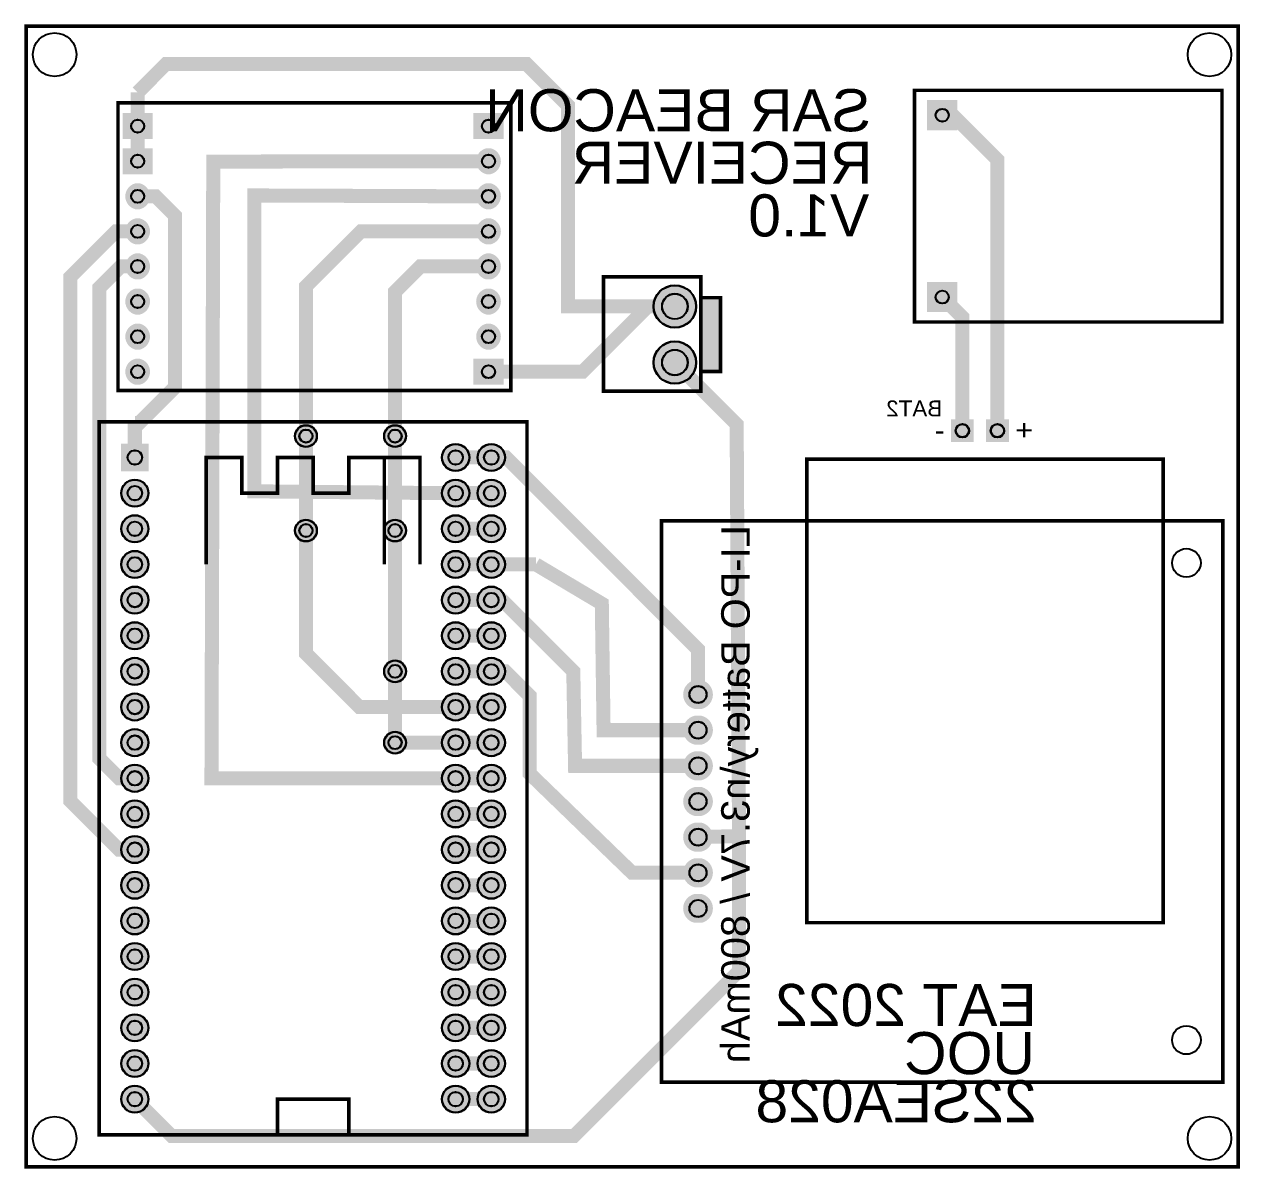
# Model space of a CAD drawing. Header units: millimetres. Extents: x 7.5 to 94.2, y -83.9 to -2.4.
import ezdxf

# ---------------------------------------------------------------- set-up
doc = ezdxf.new("R2010")
doc.units = ezdxf.units.MM
for name, color, linetype, true_color in [('BoardOutLine', 7, 'Continuous', 0xff00ff), ('BottomLayer', 7, 'Continuous', 0x0000ff), ('BottomSilkLayer', 7, 'Continuous', 0x66cc33), ('BottomSolderMaskLayer', 7, 'Continuous', 0xaa00ff), ('Document', 7, 'Continuous', 0xffffff), ('Multi-Layer', 7, 'Continuous', 0xc0c0c0), ('TopLayer', 7, 'Continuous', 0xff0000), ('TopSilkLayer', 7, 'Continuous', 0xffcc00), ('TopSolderMaskLayer', 7, 'Continuous', 0x800080)]:
    doc.layers.add(name, color=color, linetype=linetype, true_color=true_color)
doc.styles.get("Standard").update_dxf_attribs({"font": 'arial.ttf'})

msp = doc.modelspace()

# ---------------------------------------------------------------- hatches: boundary and pattern name
at = {"layer": 'BottomSolderMaskLayer'}
for points in [[(73.974, -7.815), (73.974, -9.965), (71.823, -9.965), (71.823, -7.815)], [(14.492, -8.74), (16.642, -8.74), (16.642, -10.59), (14.492, -10.59)], [(39.492, -8.74), (41.642, -8.74), (41.642, -10.59), (39.492, -10.59)], [(14.492, -11.24), (16.642, -11.24), (16.642, -13.09), (14.492, -13.09)], [(40.414, -13.091, -0.785398), (40.414, -11.24), (40.721, -11.24, -0.785398), (40.721, -13.091)], [(15.414, -15.59, -0.785398), (15.414, -13.74), (15.721, -13.74, -0.785398), (15.721, -15.59)], [(40.414, -15.59, -0.785398), (40.414, -13.74), (40.721, -13.74, -0.785398), (40.721, -15.59)], [(15.414, -18.091, -0.785398), (15.414, -16.24), (15.721, -16.24, -0.785398), (15.721, -18.091)], [(40.414, -18.091, -0.785398), (40.414, -16.24), (40.721, -16.24, -0.785398), (40.721, -18.091)], [(15.414, -20.59, -0.785398), (15.414, -18.74), (15.721, -18.74, -0.785398), (15.721, -20.59)], [(40.414, -20.59, -0.785398), (40.414, -18.74), (40.721, -18.74, -0.785398), (40.721, -20.59)], [(73.974, -20.769), (73.974, -22.919), (71.823, -22.919), (71.823, -20.769)], [(15.414, -23.091, -0.785398), (15.414, -21.24), (15.721, -21.24, -0.785398), (15.721, -23.091)], [(40.414, -23.091, -0.785398), (40.414, -21.24), (40.721, -21.24, -0.785398), (40.721, -23.091)], [(52.323, -22.511, 1), (55.373, -22.511, 1)], [(15.414, -25.59, -0.785398), (15.414, -23.74), (15.721, -23.74, -0.785398), (15.721, -25.59)], [(40.414, -25.59, -0.785398), (40.414, -23.74), (40.721, -23.74, -0.785398), (40.721, -25.59)], [(52.323, -26.511, 1), (55.373, -26.511, 1)], [(15.414, -28.091, -0.785398), (15.414, -26.24), (15.721, -26.24, -0.785398), (15.721, -28.091)], [(39.492, -26.24), (41.642, -26.24), (41.642, -28.09), (39.492, -28.09)], [(26.772, -31.75, 1), (28.346, -31.75, 1)], [(33.122, -31.75, 1), (34.696, -31.75, 1)], [(75.148, -32.182), (75.148, -30.556), (73.522, -30.556), (73.522, -32.182)], [(77.648, -32.182), (77.648, -30.556), (76.022, -30.556), (76.022, -32.182)], [(14.389, -32.296), (16.345, -32.296), (16.345, -34.252), (14.389, -34.252)], [(37.249, -33.274, 1), (39.205, -33.274, 1)], [(39.789, -33.274, 1), (41.745, -33.274, 1)], [(14.389, -35.814, 1), (16.345, -35.814, 1)], [(37.249, -35.814, 1), (39.205, -35.814, 1)], [(39.789, -35.814, 1), (41.745, -35.814, 1)], [(14.389, -38.354, 1), (16.345, -38.354, 1)], [(26.772, -38.481, 1), (28.346, -38.481, 1)], [(33.122, -38.481, 1), (34.696, -38.481, 1)], [(37.249, -38.354, 1), (39.205, -38.354, 1)], [(39.789, -38.354, 1), (41.745, -38.354, 1)], [(14.389, -40.894, 1), (16.345, -40.894, 1)], [(37.249, -40.894, 1), (39.205, -40.894, 1)], [(39.789, -40.894, 1), (41.745, -40.894, 1)], [(14.389, -43.434, 1), (16.345, -43.434, 1)], [(37.249, -43.434, 1), (39.205, -43.434, 1)], [(39.789, -43.434, 1), (41.745, -43.434, 1)], [(14.389, -45.974, 1), (16.345, -45.974, 1)], [(37.249, -45.974, 1), (39.205, -45.974, 1)], [(39.789, -45.974, 1), (41.745, -45.974, 1)], [(14.389, -48.514, 1), (16.345, -48.514, 1)], [(37.249, -48.514, 1), (39.205, -48.514, 1)], [(39.789, -48.514, 1), (41.745, -48.514, 1)], [(33.122, -48.514, 1), (34.696, -48.514, 1)], [(55.243, -51.191, -0.785398), (55.243, -49.14), (55.753, -49.14, -0.785398), (55.753, -51.191)], [(14.389, -51.054, 1), (16.345, -51.054, 1)], [(37.249, -51.054, 1), (39.205, -51.054, 1)], [(39.789, -51.054, 1), (41.745, -51.054, 1)], [(55.243, -53.731, -0.785398), (55.243, -51.68), (55.753, -51.68, -0.785398), (55.753, -53.731)], [(14.389, -53.594, 1), (16.345, -53.594, 1)], [(33.122, -53.594, 1), (34.696, -53.594, 1)], [(37.249, -53.594, 1), (39.205, -53.594, 1)], [(39.789, -53.594, 1), (41.745, -53.594, 1)], [(55.243, -56.271, -0.785398), (55.243, -54.22), (55.753, -54.22, -0.785398), (55.753, -56.271)], [(14.389, -56.134, 1), (16.345, -56.134, 1)], [(37.249, -56.134, 1), (39.205, -56.134, 1)], [(39.789, -56.134, 1), (41.745, -56.134, 1)], [(55.243, -58.811, -0.785398), (55.243, -56.76), (55.753, -56.76, -0.785398), (55.753, -58.811)], [(14.389, -58.674, 1), (16.345, -58.674, 1)], [(37.249, -58.674, 1), (39.205, -58.674, 1)], [(39.789, -58.674, 1), (41.745, -58.674, 1)], [(55.243, -61.351, -0.785398), (55.243, -59.3), (55.753, -59.3, -0.785398), (55.753, -61.351)], [(14.389, -61.214, 1), (16.345, -61.214, 1)], [(37.249, -61.214, 1), (39.205, -61.214, 1)], [(39.789, -61.214, 1), (41.745, -61.214, 1)], [(55.243, -63.891, -0.785398), (55.243, -61.84), (55.753, -61.84, -0.785398), (55.753, -63.891)], [(14.389, -63.754, 1), (16.345, -63.754, 1)], [(37.249, -63.754, 1), (39.205, -63.754, 1)], [(39.789, -63.754, 1), (41.745, -63.754, 1)], [(55.243, -66.431, -0.785398), (55.243, -64.38), (55.753, -64.38, -0.785398), (55.753, -66.431)], [(14.389, -66.294, 1), (16.345, -66.294, 1)], [(37.249, -66.294, 1), (39.205, -66.294, 1)], [(39.789, -66.294, 1), (41.745, -66.294, 1)], [(14.389, -68.834, 1), (16.345, -68.834, 1)], [(37.249, -68.834, 1), (39.205, -68.834, 1)], [(39.789, -68.834, 1), (41.745, -68.834, 1)], [(14.389, -71.374, 1), (16.345, -71.374, 1)], [(37.249, -71.374, 1), (39.205, -71.374, 1)], [(39.789, -71.374, 1), (41.745, -71.374, 1)], [(14.389, -73.914, 1), (16.345, -73.914, 1)], [(37.249, -73.914, 1), (39.205, -73.914, 1)], [(39.789, -73.914, 1), (41.745, -73.914, 1)], [(14.389, -76.454, 1), (16.345, -76.454, 1)], [(37.249, -76.454, 1), (39.205, -76.454, 1)], [(39.789, -76.454, 1), (41.745, -76.454, 1)], [(14.389, -78.994, 1), (16.345, -78.994, 1)], [(37.249, -78.994, 1), (39.205, -78.994, 1)], [(39.789, -78.994, 1), (41.745, -78.994, 1)]]:
    msp.add_hatch(color=256, dxfattribs=at).paths.add_polyline_path(points)
at = {"layer": 'Document'}
msp.add_hatch(color=256, dxfattribs=at).paths.add_polyline_path([(55.748, -21.911), (57.048, -21.911), (57.048, -27.111), (55.748, -27.111)])
at = {"layer": 'Multi-Layer'}
for points in [[(73.948, -7.84), (73.948, -9.94), (71.848, -9.94), (71.848, -7.84)], [(14.517, -8.765), (16.617, -8.765), (16.617, -10.565), (14.517, -10.565)], [(39.517, -8.765), (41.617, -8.765), (41.617, -10.565), (39.517, -10.565)], [(14.517, -11.265), (16.617, -11.265), (16.617, -13.065), (14.517, -13.065)], [(40.417, -13.065, -0.785398), (40.417, -11.265), (40.717, -11.265, -0.785398), (40.717, -13.065)], [(15.417, -15.565, -0.785398), (15.417, -13.765), (15.717, -13.765, -0.785398), (15.717, -15.565)], [(40.417, -15.565, -0.785398), (40.417, -13.765), (40.717, -13.765, -0.785398), (40.717, -15.565)], [(15.417, -18.065, -0.785398), (15.417, -16.265), (15.717, -16.265, -0.785398), (15.717, -18.065)], [(40.417, -18.065, -0.785398), (40.417, -16.265), (40.717, -16.265, -0.785398), (40.717, -18.065)], [(15.417, -20.565, -0.785398), (15.417, -18.765), (15.717, -18.765, -0.785398), (15.717, -20.565)], [(40.417, -20.565, -0.785398), (40.417, -18.765), (40.717, -18.765, -0.785398), (40.717, -20.565)], [(73.948, -20.794), (73.948, -22.894), (71.848, -22.894), (71.848, -20.794)], [(15.417, -23.065, -0.785398), (15.417, -21.265), (15.717, -21.265, -0.785398), (15.717, -23.065)], [(40.417, -23.065, -0.785398), (40.417, -21.265), (40.717, -21.265, -0.785398), (40.717, -23.065)], [(52.348, -22.511, 1), (55.348, -22.511, 1)], [(15.417, -25.565, -0.785398), (15.417, -23.765), (15.717, -23.765, -0.785398), (15.717, -25.565)], [(40.417, -25.565, -0.785398), (40.417, -23.765), (40.717, -23.765, -0.785398), (40.717, -25.565)], [(52.348, -26.511, 1), (55.348, -26.511, 1)], [(15.417, -28.065, -0.785398), (15.417, -26.265), (15.717, -26.265, -0.785398), (15.717, -28.065)], [(39.517, -26.265), (41.617, -26.265), (41.617, -28.065), (39.517, -28.065)], [(75.097, -32.131), (75.097, -30.607), (73.573, -30.607), (73.573, -32.131)], [(77.597, -32.131), (77.597, -30.607), (76.073, -30.607), (76.073, -32.131)], [(14.415, -32.322), (16.32, -32.322), (16.32, -34.227), (14.415, -34.227)], [(37.275, -33.274, 1), (39.18, -33.274, 1)], [(39.815, -33.274, 1), (41.72, -33.274, 1)], [(14.415, -35.814, 1), (16.32, -35.814, 1)], [(37.275, -35.814, 1), (39.18, -35.814, 1)], [(39.815, -35.814, 1), (41.72, -35.814, 1)], [(14.415, -38.354, 1), (16.32, -38.354, 1)], [(37.275, -38.354, 1), (39.18, -38.354, 1)], [(39.815, -38.354, 1), (41.72, -38.354, 1)], [(14.415, -40.894, 1), (16.32, -40.894, 1)], [(37.275, -40.894, 1), (39.18, -40.894, 1)], [(39.815, -40.894, 1), (41.72, -40.894, 1)], [(14.415, -43.434, 1), (16.32, -43.434, 1)], [(37.275, -43.434, 1), (39.18, -43.434, 1)], [(39.815, -43.434, 1), (41.72, -43.434, 1)], [(14.415, -45.974, 1), (16.32, -45.974, 1)], [(37.275, -45.974, 1), (39.18, -45.974, 1)], [(39.815, -45.974, 1), (41.72, -45.974, 1)], [(14.415, -48.514, 1), (16.32, -48.514, 1)], [(37.275, -48.514, 1), (39.18, -48.514, 1)], [(39.815, -48.514, 1), (41.72, -48.514, 1)], [(55.248, -51.165, -0.785398), (55.248, -49.165), (55.748, -49.165, -0.785398), (55.748, -51.165)], [(14.415, -51.054, 1), (16.32, -51.054, 1)], [(37.275, -51.054, 1), (39.18, -51.054, 1)], [(39.815, -51.054, 1), (41.72, -51.054, 1)], [(55.248, -53.705, -0.785398), (55.248, -51.705), (55.748, -51.705, -0.785398), (55.748, -53.705)], [(14.415, -53.594, 1), (16.32, -53.594, 1)], [(37.275, -53.594, 1), (39.18, -53.594, 1)], [(39.815, -53.594, 1), (41.72, -53.594, 1)], [(55.248, -56.245, -0.785398), (55.248, -54.245), (55.748, -54.245, -0.785398), (55.748, -56.245)], [(14.415, -56.134, 1), (16.32, -56.134, 1)], [(37.275, -56.134, 1), (39.18, -56.134, 1)], [(39.815, -56.134, 1), (41.72, -56.134, 1)], [(55.248, -58.785, -0.785398), (55.248, -56.785), (55.748, -56.785, -0.785398), (55.748, -58.785)], [(14.415, -58.674, 1), (16.32, -58.674, 1)], [(37.275, -58.674, 1), (39.18, -58.674, 1)], [(39.815, -58.674, 1), (41.72, -58.674, 1)], [(55.248, -61.325, -0.785398), (55.248, -59.325), (55.748, -59.325, -0.785398), (55.748, -61.325)], [(14.415, -61.214, 1), (16.32, -61.214, 1)], [(37.275, -61.214, 1), (39.18, -61.214, 1)], [(39.815, -61.214, 1), (41.72, -61.214, 1)], [(55.248, -63.865, -0.785398), (55.248, -61.865), (55.748, -61.865, -0.785398), (55.748, -63.865)], [(14.415, -63.754, 1), (16.32, -63.754, 1)], [(37.275, -63.754, 1), (39.18, -63.754, 1)], [(39.815, -63.754, 1), (41.72, -63.754, 1)], [(55.248, -66.405, -0.785398), (55.248, -64.405), (55.748, -64.405, -0.785398), (55.748, -66.405)], [(14.415, -66.294, 1), (16.32, -66.294, 1)], [(37.275, -66.294, 1), (39.18, -66.294, 1)], [(39.815, -66.294, 1), (41.72, -66.294, 1)], [(14.415, -68.834, 1), (16.32, -68.834, 1)], [(37.275, -68.834, 1), (39.18, -68.834, 1)], [(39.815, -68.834, 1), (41.72, -68.834, 1)], [(14.415, -71.374, 1), (16.32, -71.374, 1)], [(37.275, -71.374, 1), (39.18, -71.374, 1)], [(39.815, -71.374, 1), (41.72, -71.374, 1)], [(14.415, -73.914, 1), (16.32, -73.914, 1)], [(37.275, -73.914, 1), (39.18, -73.914, 1)], [(39.815, -73.914, 1), (41.72, -73.914, 1)], [(14.415, -76.454, 1), (16.32, -76.454, 1)], [(37.275, -76.454, 1), (39.18, -76.454, 1)], [(39.815, -76.454, 1), (41.72, -76.454, 1)], [(14.415, -78.994, 1), (16.32, -78.994, 1)], [(37.275, -78.994, 1), (39.18, -78.994, 1)], [(39.815, -78.994, 1), (41.72, -78.994, 1)]]:
    msp.add_hatch(color=256, dxfattribs=at).paths.add_polyline_path(points)
at = {"layer": 'TopSolderMaskLayer'}
for points in [[(73.974, -7.815), (73.974, -9.965), (71.823, -9.965), (71.823, -7.815)], [(14.492, -8.74), (16.642, -8.74), (16.642, -10.59), (14.492, -10.59)], [(39.492, -8.74), (41.642, -8.74), (41.642, -10.59), (39.492, -10.59)], [(14.492, -11.24), (16.642, -11.24), (16.642, -13.09), (14.492, -13.09)], [(40.414, -13.091, -0.785398), (40.414, -11.24), (40.721, -11.24, -0.785398), (40.721, -13.091)], [(15.414, -15.59, -0.785398), (15.414, -13.74), (15.721, -13.74, -0.785398), (15.721, -15.59)], [(40.414, -15.59, -0.785398), (40.414, -13.74), (40.721, -13.74, -0.785398), (40.721, -15.59)], [(15.414, -18.091, -0.785398), (15.414, -16.24), (15.721, -16.24, -0.785398), (15.721, -18.091)], [(40.414, -18.091, -0.785398), (40.414, -16.24), (40.721, -16.24, -0.785398), (40.721, -18.091)], [(15.414, -20.59, -0.785398), (15.414, -18.74), (15.721, -18.74, -0.785398), (15.721, -20.59)], [(40.414, -20.59, -0.785398), (40.414, -18.74), (40.721, -18.74, -0.785398), (40.721, -20.59)], [(73.974, -20.769), (73.974, -22.919), (71.823, -22.919), (71.823, -20.769)], [(15.414, -23.091, -0.785398), (15.414, -21.24), (15.721, -21.24, -0.785398), (15.721, -23.091)], [(40.414, -23.091, -0.785398), (40.414, -21.24), (40.721, -21.24, -0.785398), (40.721, -23.091)], [(52.323, -22.511, 1), (55.373, -22.511, 1)], [(15.414, -25.59, -0.785398), (15.414, -23.74), (15.721, -23.74, -0.785398), (15.721, -25.59)], [(40.414, -25.59, -0.785398), (40.414, -23.74), (40.721, -23.74, -0.785398), (40.721, -25.59)], [(52.323, -26.511, 1), (55.373, -26.511, 1)], [(15.414, -28.091, -0.785398), (15.414, -26.24), (15.721, -26.24, -0.785398), (15.721, -28.091)], [(39.492, -26.24), (41.642, -26.24), (41.642, -28.09), (39.492, -28.09)], [(26.772, -31.75, 1), (28.346, -31.75, 1)], [(33.122, -31.75, 1), (34.696, -31.75, 1)], [(75.148, -32.182), (75.148, -30.556), (73.522, -30.556), (73.522, -32.182)], [(77.648, -32.182), (77.648, -30.556), (76.022, -30.556), (76.022, -32.182)], [(14.389, -32.296), (16.345, -32.296), (16.345, -34.252), (14.389, -34.252)], [(37.249, -33.274, 1), (39.205, -33.274, 1)], [(39.789, -33.274, 1), (41.745, -33.274, 1)], [(14.389, -35.814, 1), (16.345, -35.814, 1)], [(37.249, -35.814, 1), (39.205, -35.814, 1)], [(39.789, -35.814, 1), (41.745, -35.814, 1)], [(14.389, -38.354, 1), (16.345, -38.354, 1)], [(26.772, -38.481, 1), (28.346, -38.481, 1)], [(33.122, -38.481, 1), (34.696, -38.481, 1)], [(37.249, -38.354, 1), (39.205, -38.354, 1)], [(39.789, -38.354, 1), (41.745, -38.354, 1)], [(14.389, -40.894, 1), (16.345, -40.894, 1)], [(37.249, -40.894, 1), (39.205, -40.894, 1)], [(39.789, -40.894, 1), (41.745, -40.894, 1)], [(14.389, -43.434, 1), (16.345, -43.434, 1)], [(37.249, -43.434, 1), (39.205, -43.434, 1)], [(39.789, -43.434, 1), (41.745, -43.434, 1)], [(14.389, -45.974, 1), (16.345, -45.974, 1)], [(37.249, -45.974, 1), (39.205, -45.974, 1)], [(39.789, -45.974, 1), (41.745, -45.974, 1)], [(14.389, -48.514, 1), (16.345, -48.514, 1)], [(37.249, -48.514, 1), (39.205, -48.514, 1)], [(39.789, -48.514, 1), (41.745, -48.514, 1)], [(33.122, -48.514, 1), (34.696, -48.514, 1)], [(55.243, -51.191, -0.785398), (55.243, -49.14), (55.753, -49.14, -0.785398), (55.753, -51.191)], [(14.389, -51.054, 1), (16.345, -51.054, 1)], [(37.249, -51.054, 1), (39.205, -51.054, 1)], [(39.789, -51.054, 1), (41.745, -51.054, 1)], [(55.243, -53.731, -0.785398), (55.243, -51.68), (55.753, -51.68, -0.785398), (55.753, -53.731)], [(14.389, -53.594, 1), (16.345, -53.594, 1)], [(33.122, -53.594, 1), (34.696, -53.594, 1)], [(37.249, -53.594, 1), (39.205, -53.594, 1)], [(39.789, -53.594, 1), (41.745, -53.594, 1)], [(55.243, -56.271, -0.785398), (55.243, -54.22), (55.753, -54.22, -0.785398), (55.753, -56.271)], [(14.389, -56.134, 1), (16.345, -56.134, 1)], [(37.249, -56.134, 1), (39.205, -56.134, 1)], [(39.789, -56.134, 1), (41.745, -56.134, 1)], [(55.243, -58.811, -0.785398), (55.243, -56.76), (55.753, -56.76, -0.785398), (55.753, -58.811)], [(14.389, -58.674, 1), (16.345, -58.674, 1)], [(37.249, -58.674, 1), (39.205, -58.674, 1)], [(39.789, -58.674, 1), (41.745, -58.674, 1)], [(55.243, -61.351, -0.785398), (55.243, -59.3), (55.753, -59.3, -0.785398), (55.753, -61.351)], [(14.389, -61.214, 1), (16.345, -61.214, 1)], [(37.249, -61.214, 1), (39.205, -61.214, 1)], [(39.789, -61.214, 1), (41.745, -61.214, 1)], [(55.243, -63.891, -0.785398), (55.243, -61.84), (55.753, -61.84, -0.785398), (55.753, -63.891)], [(14.389, -63.754, 1), (16.345, -63.754, 1)], [(37.249, -63.754, 1), (39.205, -63.754, 1)], [(39.789, -63.754, 1), (41.745, -63.754, 1)], [(55.243, -66.431, -0.785398), (55.243, -64.38), (55.753, -64.38, -0.785398), (55.753, -66.431)], [(14.389, -66.294, 1), (16.345, -66.294, 1)], [(37.249, -66.294, 1), (39.205, -66.294, 1)], [(39.789, -66.294, 1), (41.745, -66.294, 1)], [(14.389, -68.834, 1), (16.345, -68.834, 1)], [(37.249, -68.834, 1), (39.205, -68.834, 1)], [(39.789, -68.834, 1), (41.745, -68.834, 1)], [(14.389, -71.374, 1), (16.345, -71.374, 1)], [(37.249, -71.374, 1), (39.205, -71.374, 1)], [(39.789, -71.374, 1), (41.745, -71.374, 1)], [(14.389, -73.914, 1), (16.345, -73.914, 1)], [(37.249, -73.914, 1), (39.205, -73.914, 1)], [(39.789, -73.914, 1), (41.745, -73.914, 1)], [(14.389, -76.454, 1), (16.345, -76.454, 1)], [(37.249, -76.454, 1), (39.205, -76.454, 1)], [(39.789, -76.454, 1), (41.745, -76.454, 1)], [(14.389, -78.994, 1), (16.345, -78.994, 1)], [(37.249, -78.994, 1), (39.205, -78.994, 1)], [(39.789, -78.994, 1), (41.745, -78.994, 1)]]:
    msp.add_hatch(color=256, dxfattribs=at).paths.add_polyline_path(points)

# ---------------------------------------------------------------- linework, layer by layer
at = {"layer": 'BoardOutLine', "const_width": 0.254}
msp.add_lwpolyline([(7.62, -83.82), (93.98, -83.82), (93.98, -5.08), (93.98, -2.54), (7.62, -2.54), (7.62, -83.82)], close=True, dxfattribs=at)
at = {"layer": 'BottomLayer', "const_width": 1}
for points in [[(51.928, -22.512), (46.228, -22.512), (46.228, -8.186), (43.274, -5.232), (17.597, -5.232), (15.568, -7.264)], [(15.567, -9.665), (15.567, -7.264)], [(72.898, -8.89), (73.66, -8.89), (76.835, -12.065), (76.835, -31.369)], [(15.567, -9.665), (15.567, -12.165)], [(38.227, -56.134), (37.204, -56.134), (20.828, -56.134), (20.955, -12.192), (38.672, -12.164), (40.566, -12.164)], [(15.567, -14.665), (16.843, -14.665), (18.238, -16.059), (18.238, -28.257), (15.674, -30.821), (15.367, -30.821)], [(40.566, -14.666), (39.19, -14.666), (23.876, -14.605), (23.876, -35.687), (37.257, -35.814), (38.227, -35.814)], [(15.367, -61.214), (14.236, -61.214), (10.776, -57.754), (10.776, -20.407), (14.018, -17.165), (15.567, -17.165)], [(40.567, -17.165), (31.476, -17.165), (27.559, -21.082), (27.559, -31.75)], [(15.567, -19.665), (14.352, -19.665), (12.845, -21.172), (12.845, -54.729), (14.25, -56.134), (15.367, -56.134)], [(40.567, -19.665), (35.707, -19.665), (33.909, -21.463), (33.909, -31.75)], [(72.898, -21.844), (74.335, -23.281), (74.335, -31.369)], [(40.567, -27.165), (47.274, -27.165), (51.928, -22.511)], [(53.848, -22.511), (51.928, -22.511)], [(55.498, -60.325), (58.42, -60.249), (58.25, -30.913), (53.848, -26.511)], [(15.367, -33.274), (15.367, -30.821)], [(38.227, -33.274), (40.767, -33.274)], [(40.767, -33.274), (41.819, -33.274), (55.498, -46.953), (55.499, -50.165)], [(40.767, -35.814), (38.227, -35.814)], [(27.559, -38.481), (27.559, -47.244), (31.369, -51.054), (38.227, -51.054)], [(33.909, -38.481), (33.909, -48.514)], [(38.227, -38.354), (40.767, -38.354)], [(38.227, -40.894), (40.767, -40.894)], [(40.767, -40.894), (43.942, -40.894)], [(43.942, -40.894), (48.641, -43.688), (48.768, -52.705), (55.499, -52.705)], [(38.227, -43.434), (40.767, -43.434)], [(40.767, -43.434), (41.529, -43.434), (46.609, -48.514), (46.736, -55.245), (51.689, -55.245), (55.499, -55.245)], [(38.227, -45.974), (40.767, -45.974)], [(40.767, -48.514), (38.227, -48.514)], [(55.499, -62.865), (50.8, -62.865), (43.508, -55.807), (43.508, -50.259), (41.763, -48.514), (40.767, -48.514)], [(40.767, -51.054), (38.227, -51.054)], [(33.909, -53.594), (38.227, -53.594)], [(40.767, -53.594), (38.227, -53.594)], [(40.767, -56.134), (38.227, -56.134)], [(58.42, -57.785), (58.408, -62.875), (58.408, -69.871), (46.668, -81.612), (17.985, -81.612), (15.367, -78.994)], [(38.227, -58.674), (40.767, -58.674)], [(38.227, -61.214), (40.767, -61.214)], [(38.227, -63.754), (40.767, -63.754)], [(38.227, -66.294), (40.767, -66.294)], [(38.227, -68.834), (40.767, -68.834)], [(38.227, -71.374), (40.767, -71.374)], [(38.227, -73.914), (40.767, -73.914)], [(38.227, -76.454), (40.767, -76.454)], [(38.227, -78.994), (40.767, -78.994)]]:
    msp.add_lwpolyline(points, dxfattribs=at)
at = {"layer": 'BottomSilkLayer', "const_width": 0.254}
msp.add_lwpolyline([(88.646, -33.401), (63.246, -33.401), (63.246, -66.421), (88.646, -66.421), (88.646, -33.401)], close=True, dxfattribs=at)
at = {"layer": 'BottomSolderMaskLayer'}
for centre, radius in [((72.898, -8.89), 0.468), ((15.567, -9.665), 0.468), ((40.567, -9.665), 0.468), ((15.567, -12.165), 0.468), ((40.567, -12.165), 0.468), ((15.567, -14.665), 0.468), ((40.567, -14.665), 0.468), ((15.567, -17.165), 0.468), ((40.567, -17.165), 0.468), ((15.567, -19.665), 0.468), ((40.567, -19.665), 0.468), ((53.848, -22.511), 1.525), ((53.848, -22.511), 0.915), ((72.898, -21.844), 0.468), ((15.567, -22.165), 0.468), ((40.567, -22.165), 0.468), ((15.567, -24.665), 0.468), ((40.567, -24.665), 0.468), ((53.848, -26.511), 1.525), ((53.848, -26.511), 0.915), ((15.567, -27.165), 0.468), ((40.567, -27.165), 0.468), ((27.559, -31.75), 0.787), ((33.909, -31.75), 0.787), ((74.335, -31.369), 0.488), ((76.835, -31.369), 0.488), ((27.559, -31.75), 0.472), ((33.909, -31.75), 0.472), ((15.367, -33.274), 0.522), ((38.227, -33.274), 0.978), ((38.227, -33.274), 0.522), ((40.767, -33.274), 0.978), ((40.767, -33.274), 0.522), ((15.367, -35.814), 0.978), ((15.367, -35.814), 0.522), ((38.227, -35.814), 0.978), ((38.227, -35.814), 0.522), ((40.767, -35.814), 0.978), ((40.767, -35.814), 0.522), ((15.367, -38.354), 0.978), ((15.367, -38.354), 0.522), ((27.559, -38.481), 0.787), ((27.559, -38.481), 0.472), ((33.909, -38.481), 0.787), ((33.909, -38.481), 0.472), ((38.227, -38.354), 0.978), ((38.227, -38.354), 0.522), ((40.767, -38.354), 0.978), ((40.767, -38.354), 0.522), ((15.367, -40.894), 0.978), ((15.367, -40.894), 0.522), ((38.227, -40.894), 0.978), ((38.227, -40.894), 0.522), ((40.767, -40.894), 0.978), ((40.767, -40.894), 0.522), ((15.367, -43.434), 0.978), ((38.227, -43.434), 0.978), ((40.767, -43.434), 0.978), ((15.367, -43.434), 0.522), ((38.227, -43.434), 0.522), ((40.767, -43.434), 0.522), ((15.367, -45.974), 0.978), ((38.227, -45.974), 0.978), ((40.767, -45.974), 0.978), ((15.367, -45.974), 0.522), ((38.227, -45.974), 0.522), ((40.767, -45.974), 0.522), ((15.367, -48.514), 0.978), ((38.227, -48.514), 0.978), ((40.767, -48.514), 0.978), ((15.367, -48.514), 0.522), ((33.909, -48.514), 0.787), ((33.909, -48.514), 0.472), ((38.227, -48.514), 0.522), ((40.767, -48.514), 0.522), ((15.367, -51.054), 0.978), ((38.227, -51.054), 0.978), ((40.767, -51.054), 0.978), ((55.498, -50.165), 0.612), ((15.367, -51.054), 0.522), ((38.227, -51.054), 0.522), ((40.767, -51.054), 0.522), ((15.367, -53.594), 0.978), ((33.909, -53.594), 0.787), ((38.227, -53.594), 0.978), ((40.767, -53.594), 0.978), ((55.498, -52.705), 0.612), ((15.367, -53.594), 0.522), ((33.909, -53.594), 0.472), ((38.227, -53.594), 0.522), ((40.767, -53.594), 0.522), ((55.498, -55.245), 0.612), ((15.367, -56.134), 0.978), ((38.227, -56.134), 0.978), ((40.767, -56.134), 0.978), ((15.367, -56.134), 0.522), ((38.227, -56.134), 0.522), ((40.767, -56.134), 0.522), ((55.498, -57.785), 0.612), ((15.367, -58.674), 0.978), ((38.227, -58.674), 0.978), ((40.767, -58.674), 0.978), ((15.367, -58.674), 0.522), ((38.227, -58.674), 0.522), ((40.767, -58.674), 0.522), ((55.498, -60.325), 0.612), ((15.367, -61.214), 0.978), ((15.367, -61.214), 0.522), ((38.227, -61.214), 0.978), ((38.227, -61.214), 0.522), ((40.767, -61.214), 0.978), ((40.767, -61.214), 0.522), ((55.498, -62.865), 0.612), ((15.367, -63.754), 0.978), ((15.367, -63.754), 0.522), ((38.227, -63.754), 0.978), ((38.227, -63.754), 0.522), ((40.767, -63.754), 0.978), ((40.767, -63.754), 0.522), ((55.498, -65.405), 0.612), ((15.367, -66.294), 0.978), ((15.367, -66.294), 0.522), ((38.227, -66.294), 0.978), ((38.227, -66.294), 0.522), ((40.767, -66.294), 0.978), ((40.767, -66.294), 0.522), ((15.367, -68.834), 0.978), ((15.367, -68.834), 0.522), ((38.227, -68.834), 0.978), ((38.227, -68.834), 0.522), ((40.767, -68.834), 0.978), ((40.767, -68.834), 0.522), ((15.367, -71.374), 0.978), ((15.367, -71.374), 0.522), ((38.227, -71.374), 0.978), ((38.227, -71.374), 0.522), ((40.767, -71.374), 0.978), ((40.767, -71.374), 0.522), ((15.367, -73.914), 0.978), ((15.367, -73.914), 0.522), ((38.227, -73.914), 0.978), ((38.227, -73.914), 0.522), ((40.767, -73.914), 0.978), ((40.767, -73.914), 0.522), ((15.367, -76.454), 0.978), ((15.367, -76.454), 0.522), ((38.227, -76.454), 0.978), ((38.227, -76.454), 0.522), ((40.767, -76.454), 0.978), ((40.767, -76.454), 0.522), ((15.367, -78.994), 0.978), ((38.227, -78.994), 0.978), ((40.767, -78.994), 0.978), ((15.367, -78.994), 0.522), ((38.227, -78.994), 0.522), ((40.767, -78.994), 0.522)]:
    msp.add_circle(centre, radius, dxfattribs=at)
at = {"layer": 'Multi-Layer'}
for centre, radius in [((9.652, -4.572), 1.55), ((91.948, -4.572), 1.55), ((72.898, -8.89), 0.457), ((15.567, -9.665), 0.457), ((40.567, -9.665), 0.457), ((15.567, -12.165), 0.457), ((40.567, -12.165), 0.457), ((15.567, -14.665), 0.457), ((40.567, -14.665), 0.457), ((15.567, -17.165), 0.457), ((40.567, -17.165), 0.457), ((15.567, -19.665), 0.457), ((40.567, -19.665), 0.457), ((53.848, -22.511), 1.5), ((53.848, -22.511), 0.9), ((72.898, -21.844), 0.457), ((15.567, -22.165), 0.457), ((40.567, -22.165), 0.457), ((15.567, -24.665), 0.457), ((40.567, -24.665), 0.457), ((53.848, -26.511), 1.5), ((53.848, -26.511), 0.9), ((15.567, -27.165), 0.457), ((40.567, -27.165), 0.457), ((27.559, -31.75), 0.762), ((33.909, -31.75), 0.762), ((74.335, -31.369), 0.457), ((76.835, -31.369), 0.457), ((27.559, -31.75), 0.457), ((33.909, -31.75), 0.457), ((15.367, -33.274), 0.508), ((38.227, -33.274), 0.953), ((38.227, -33.274), 0.508), ((40.767, -33.274), 0.953), ((40.767, -33.274), 0.508), ((15.367, -35.814), 0.953), ((15.367, -35.814), 0.508), ((38.227, -35.814), 0.953), ((38.227, -35.814), 0.508), ((40.767, -35.814), 0.953), ((40.767, -35.814), 0.508), ((15.367, -38.354), 0.953), ((15.367, -38.354), 0.508), ((27.559, -38.481), 0.762), ((27.559, -38.481), 0.457), ((33.909, -38.481), 0.762), ((33.909, -38.481), 0.457), ((38.227, -38.354), 0.953), ((38.227, -38.354), 0.508), ((40.767, -38.354), 0.953), ((40.767, -38.354), 0.508), ((90.298, -40.785), 1.016), ((15.367, -40.894), 0.953), ((15.367, -40.894), 0.508), ((38.227, -40.894), 0.953), ((38.227, -40.894), 0.508), ((40.767, -40.894), 0.953), ((40.767, -40.894), 0.508), ((15.367, -43.434), 0.953), ((38.227, -43.434), 0.953), ((40.767, -43.434), 0.953), ((15.367, -43.434), 0.508), ((38.227, -43.434), 0.508), ((40.767, -43.434), 0.508), ((15.367, -45.974), 0.953), ((38.227, -45.974), 0.953), ((40.767, -45.974), 0.953), ((15.367, -45.974), 0.508), ((38.227, -45.974), 0.508), ((40.767, -45.974), 0.508), ((15.367, -48.514), 0.953), ((38.227, -48.514), 0.953), ((40.767, -48.514), 0.953), ((15.367, -48.514), 0.508), ((33.909, -48.514), 0.762), ((33.909, -48.514), 0.457), ((38.227, -48.514), 0.508), ((40.767, -48.514), 0.508), ((15.367, -51.054), 0.953), ((38.227, -51.054), 0.953), ((40.767, -51.054), 0.953), ((55.498, -50.165), 0.6), ((15.367, -51.054), 0.508), ((38.227, -51.054), 0.508), ((40.767, -51.054), 0.508), ((15.367, -53.594), 0.953), ((33.909, -53.594), 0.762), ((38.227, -53.594), 0.953), ((40.767, -53.594), 0.953), ((55.498, -52.705), 0.6), ((15.367, -53.594), 0.508), ((33.909, -53.594), 0.457), ((38.227, -53.594), 0.508), ((40.767, -53.594), 0.508), ((55.498, -55.245), 0.6), ((15.367, -56.134), 0.953), ((38.227, -56.134), 0.953), ((40.767, -56.134), 0.953), ((15.367, -56.134), 0.508), ((38.227, -56.134), 0.508), ((40.767, -56.134), 0.508), ((55.498, -57.785), 0.6), ((15.367, -58.674), 0.953), ((38.227, -58.674), 0.953), ((40.767, -58.674), 0.953), ((15.367, -58.674), 0.508), ((38.227, -58.674), 0.508), ((40.767, -58.674), 0.508), ((55.498, -60.325), 0.6), ((15.367, -61.214), 0.953), ((15.367, -61.214), 0.508), ((38.227, -61.214), 0.953), ((38.227, -61.214), 0.508), ((40.767, -61.214), 0.953), ((40.767, -61.214), 0.508), ((55.498, -62.865), 0.6), ((15.367, -63.754), 0.953), ((15.367, -63.754), 0.508), ((38.227, -63.754), 0.953), ((38.227, -63.754), 0.508), ((40.767, -63.754), 0.953), ((40.767, -63.754), 0.508), ((55.498, -65.405), 0.6), ((15.367, -66.294), 0.953), ((15.367, -66.294), 0.508), ((38.227, -66.294), 0.953), ((38.227, -66.294), 0.508), ((40.767, -66.294), 0.953), ((40.767, -66.294), 0.508), ((15.367, -68.834), 0.953), ((15.367, -68.834), 0.508), ((38.227, -68.834), 0.953), ((38.227, -68.834), 0.508), ((40.767, -68.834), 0.953), ((40.767, -68.834), 0.508), ((15.367, -71.374), 0.953), ((15.367, -71.374), 0.508), ((38.227, -71.374), 0.953), ((38.227, -71.374), 0.508), ((40.767, -71.374), 0.953), ((40.767, -71.374), 0.508), ((15.367, -73.914), 0.953), ((15.367, -73.914), 0.508), ((38.227, -73.914), 0.953), ((38.227, -73.914), 0.508), ((40.767, -73.914), 0.953), ((40.767, -73.914), 0.508), ((90.298, -74.785), 1.016), ((15.367, -76.454), 0.953), ((15.367, -76.454), 0.508), ((38.227, -76.454), 0.953), ((38.227, -76.454), 0.508), ((40.767, -76.454), 0.953), ((40.767, -76.454), 0.508), ((15.367, -78.994), 0.953), ((38.227, -78.994), 0.953), ((40.767, -78.994), 0.953), ((15.367, -78.994), 0.508), ((38.227, -78.994), 0.508), ((40.767, -78.994), 0.508), ((9.652, -81.788), 1.55), ((91.948, -81.788), 1.55)]:
    msp.add_circle(centre, radius, dxfattribs=at)
at = {"layer": 'TopLayer', "const_width": 1}
for points in [[(27.559, -31.75), (27.559, -38.481)], [(33.909, -31.75), (33.909, -38.481)], [(33.909, -48.514), (33.909, -53.594)]]:
    msp.add_lwpolyline(points, dxfattribs=at)
at = {"layer": 'TopSilkLayer', "const_width": 0.254}
for points in [[(92.837, -7.112), (92.837, -23.622), (70.93, -23.622), (70.93, -7.112), (92.837, -7.112)], [(14.164, -8.001), (42.164, -8.001), (42.164, -28.501), (14.164, -28.501), (14.164, -8.001)], [(48.768, -28.551), (48.768, -20.411), (55.698, -20.411), (55.698, -28.551), (48.768, -28.551)], [(12.827, -30.734), (43.307, -30.734), (43.307, -81.534), (12.827, -81.534), (12.827, -30.734)], [(52.898, -37.785), (92.898, -37.785), (92.898, -77.785), (52.898, -77.785), (52.898, -37.785)], [(25.527, -78.994), (30.607, -78.994), (30.607, -81.534), (25.527, -81.534), (25.527, -78.994)]]:
    msp.add_lwpolyline(points, close=True, dxfattribs=at)
for points in [[(55.728, -27.141), (57.098, -27.141), (57.098, -21.891), (55.768, -21.891)], [(20.447, -40.894), (20.447, -33.274), (22.987, -33.274), (22.987, -35.814), (25.527, -35.814), (25.527, -33.274), (28.067, -33.274), (28.067, -35.814), (30.607, -35.814), (30.607, -33.274), (35.687, -33.274), (35.687, -40.894), (35.687, -33.274), (33.147, -33.274), (33.147, -40.894)]]:
    msp.add_lwpolyline(points, dxfattribs=at)
at = {"layer": 'TopSolderMaskLayer'}
for centre, radius in [((72.898, -8.89), 0.468), ((15.567, -9.665), 0.468), ((40.567, -9.665), 0.468), ((15.567, -12.165), 0.468), ((40.567, -12.165), 0.468), ((15.567, -14.665), 0.468), ((40.567, -14.665), 0.468), ((15.567, -17.165), 0.468), ((40.567, -17.165), 0.468), ((15.567, -19.665), 0.468), ((40.567, -19.665), 0.468), ((53.848, -22.511), 1.525), ((53.848, -22.511), 0.915), ((72.898, -21.844), 0.468), ((15.567, -22.165), 0.468), ((40.567, -22.165), 0.468), ((15.567, -24.665), 0.468), ((40.567, -24.665), 0.468), ((53.848, -26.511), 1.525), ((53.848, -26.511), 0.915), ((15.567, -27.165), 0.468), ((40.567, -27.165), 0.468), ((27.559, -31.75), 0.787), ((33.909, -31.75), 0.787), ((74.335, -31.369), 0.488), ((76.835, -31.369), 0.488), ((27.559, -31.75), 0.472), ((33.909, -31.75), 0.472), ((15.367, -33.274), 0.522), ((38.227, -33.274), 0.978), ((38.227, -33.274), 0.522), ((40.767, -33.274), 0.978), ((40.767, -33.274), 0.522), ((15.367, -35.814), 0.978), ((15.367, -35.814), 0.522), ((38.227, -35.814), 0.978), ((38.227, -35.814), 0.522), ((40.767, -35.814), 0.978), ((40.767, -35.814), 0.522), ((15.367, -38.354), 0.978), ((15.367, -38.354), 0.522), ((27.559, -38.481), 0.787), ((27.559, -38.481), 0.472), ((33.909, -38.481), 0.787), ((33.909, -38.481), 0.472), ((38.227, -38.354), 0.978), ((38.227, -38.354), 0.522), ((40.767, -38.354), 0.978), ((40.767, -38.354), 0.522), ((15.367, -40.894), 0.978), ((15.367, -40.894), 0.522), ((38.227, -40.894), 0.978), ((38.227, -40.894), 0.522), ((40.767, -40.894), 0.978), ((40.767, -40.894), 0.522), ((15.367, -43.434), 0.978), ((38.227, -43.434), 0.978), ((40.767, -43.434), 0.978), ((15.367, -43.434), 0.522), ((38.227, -43.434), 0.522), ((40.767, -43.434), 0.522), ((15.367, -45.974), 0.978), ((38.227, -45.974), 0.978), ((40.767, -45.974), 0.978), ((15.367, -45.974), 0.522), ((38.227, -45.974), 0.522), ((40.767, -45.974), 0.522), ((15.367, -48.514), 0.978), ((38.227, -48.514), 0.978), ((40.767, -48.514), 0.978), ((15.367, -48.514), 0.522), ((33.909, -48.514), 0.787), ((33.909, -48.514), 0.472), ((38.227, -48.514), 0.522), ((40.767, -48.514), 0.522), ((15.367, -51.054), 0.978), ((38.227, -51.054), 0.978), ((40.767, -51.054), 0.978), ((55.498, -50.165), 0.612), ((15.367, -51.054), 0.522), ((38.227, -51.054), 0.522), ((40.767, -51.054), 0.522), ((15.367, -53.594), 0.978), ((33.909, -53.594), 0.787), ((38.227, -53.594), 0.978), ((40.767, -53.594), 0.978), ((55.498, -52.705), 0.612), ((15.367, -53.594), 0.522), ((33.909, -53.594), 0.472), ((38.227, -53.594), 0.522), ((40.767, -53.594), 0.522), ((55.498, -55.245), 0.612), ((15.367, -56.134), 0.978), ((38.227, -56.134), 0.978), ((40.767, -56.134), 0.978), ((15.367, -56.134), 0.522), ((38.227, -56.134), 0.522), ((40.767, -56.134), 0.522), ((55.498, -57.785), 0.612), ((15.367, -58.674), 0.978), ((38.227, -58.674), 0.978), ((40.767, -58.674), 0.978), ((15.367, -58.674), 0.522), ((38.227, -58.674), 0.522), ((40.767, -58.674), 0.522), ((55.498, -60.325), 0.612), ((15.367, -61.214), 0.978), ((15.367, -61.214), 0.522), ((38.227, -61.214), 0.978), ((38.227, -61.214), 0.522), ((40.767, -61.214), 0.978), ((40.767, -61.214), 0.522), ((55.498, -62.865), 0.612), ((15.367, -63.754), 0.978), ((15.367, -63.754), 0.522), ((38.227, -63.754), 0.978), ((38.227, -63.754), 0.522), ((40.767, -63.754), 0.978), ((40.767, -63.754), 0.522), ((55.498, -65.405), 0.612), ((15.367, -66.294), 0.978), ((15.367, -66.294), 0.522), ((38.227, -66.294), 0.978), ((38.227, -66.294), 0.522), ((40.767, -66.294), 0.978), ((40.767, -66.294), 0.522), ((15.367, -68.834), 0.978), ((15.367, -68.834), 0.522), ((38.227, -68.834), 0.978), ((38.227, -68.834), 0.522), ((40.767, -68.834), 0.978), ((40.767, -68.834), 0.522), ((15.367, -71.374), 0.978), ((15.367, -71.374), 0.522), ((38.227, -71.374), 0.978), ((38.227, -71.374), 0.522), ((40.767, -71.374), 0.978), ((40.767, -71.374), 0.522), ((15.367, -73.914), 0.978), ((15.367, -73.914), 0.522), ((38.227, -73.914), 0.978), ((38.227, -73.914), 0.522), ((40.767, -73.914), 0.978), ((40.767, -73.914), 0.522), ((15.367, -76.454), 0.978), ((15.367, -76.454), 0.522), ((38.227, -76.454), 0.978), ((38.227, -76.454), 0.522), ((40.767, -76.454), 0.978), ((40.767, -76.454), 0.522), ((15.367, -78.994), 0.978), ((38.227, -78.994), 0.978), ((40.767, -78.994), 0.978), ((15.367, -78.994), 0.522), ((38.227, -78.994), 0.522), ((40.767, -78.994), 0.522)]:
    msp.add_circle(centre, radius, dxfattribs=at)

# ---------------------------------------------------------------- texts
at = {"layer": 'BottomLayer', "text_generation_flag": 2}
for s, p in [('SAR BEACON', (67.818, -10.033)), ('RECEIVER', (67.925, -13.774)), ('V1.0', (67.699, -17.526)), ('EAT 2022', (79.629, -73.787)), ('UOC', (79.502, -77.216)), ('22SEA028', (79.629, -80.645))]:
    msp.add_text(s, height=3, dxfattribs=at).set_placement(p)
at = {"layer": 'BottomSilkLayer', "text_generation_flag": 2}
for s, height, p in [('BAT2', 1.143, (72.898, -30.353)), ('-', 1.5, (73.064, -32.076))]:
    msp.add_text(s, height=height, dxfattribs=at).set_placement(p)
for s, height, rotation, p in [('+', 1.5, 270, (78.017, -31.949)), ('LI-PO Battery\\n3.7V / 800mAh', 2.032, 90, (59.182, -38.1))]:
    msp.add_text(s, height=height, rotation=rotation, dxfattribs=at).set_placement(p)

doc.saveas('drawing.dxf')
